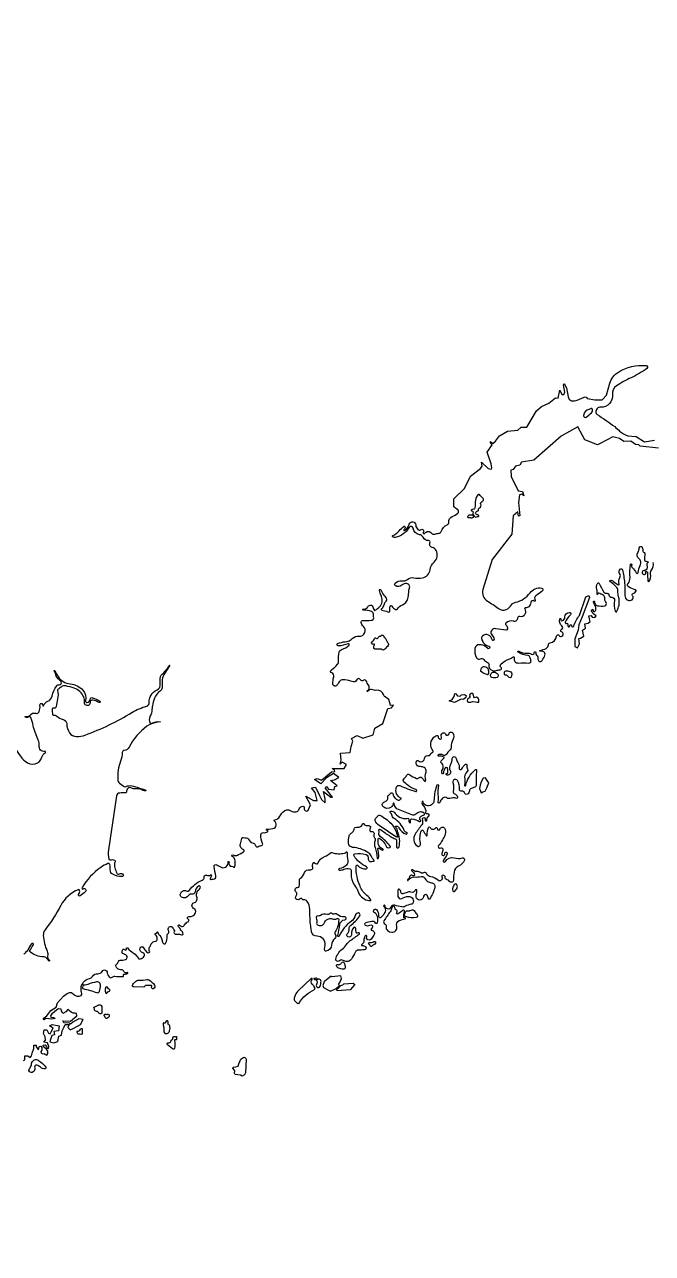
# Model space of a CAD drawing. Header units: millimetres. Extents: x 10675 to 34317, y 7287 to 30799.
# Drawn here: x 16727 to 22662, y 7287 to 18892 of the extents above; entities that cross this region are included whole.
import ezdxf

# ---------------------------------------------------------------- set-up
doc = ezdxf.new("R2010")
doc.units = ezdxf.units.MM
doc.layers.add('dwgmodels.com', color=250, linetype='Continuous')

msp = doc.modelspace()

# ---------------------------------------------------------------- linework, layer by layer
at = {"layer": 'dwgmodels.com'}
for points in [[(14875, 28559, 0), (14859, 28559, -0.433773)], [(16717, 9109), (16730, 9114), (16730, 9154), (16759, 9154), (16781, 9138), (16791, 9152), (16797, 9178), (16815, 9221), (16815, 9254), (16836, 9255), (16837, 9239), (16849, 9223), (16853, 9209), (16863, 9218), (16865, 9240), (16879, 9244), (16890, 9231), (16889, 9208), (16881, 9193), (16884, 9179), (16898, 9173), (16915, 9174), (16916, 9168), (16937, 9158), (16946, 9176), (16946, 9198), (16933, 9216), (16906, 9237), (16904, 9254), (16920, 9256), (16933, 9241), (16940, 9224), (16953, 9223), (16955, 9242), (16945, 9275), (16909, 9281), (16925, 9301), (16923, 9332), (16907, 9364), (16913, 9398), (16938, 9400), (16952, 9368), (16968, 9360), (16979, 9380), (16997, 9414), (16963, 9436), (16989, 9448), (17055, 9437), (17047, 9390), (17004, 9383), (17009, 9350), (16983, 9346), (16973, 9308), (16967, 9286), (17003, 9277), (17040, 9287), (17048, 9323), (17052, 9340), (17076, 9349), (17083, 9388), (17100, 9427), (17110, 9448), (17147, 9448), (17136, 9421), (17158, 9399), (17192, 9413), (17257, 9448), (17280, 9497), (17241, 9501), (17184, 9472), (17161, 9452), (17151, 9463), (17098, 9465), (17088, 9484), (17162, 9481), (17221, 9532), (17219, 9552), (17205, 9557), (17185, 9556), (17166, 9565), (17153, 9577), (17137, 9592), (17116, 9569), (17089, 9554), (17085, 9562), (17075, 9577), (17072, 9595), (17046, 9598), (17033, 9588), (17005, 9566), (16983, 9549), (16972, 9531), (16976, 9519), (17001, 9515), (17015, 9505), (16985, 9498), (16928, 9505), (16913, 9493), (16902, 9507), (16937, 9531), (16976, 9580), (17024, 9612), (17038, 9653), (17095, 9715, -0.141099), (17151, 9750, -0.301256), (17185, 9739, 0.363517), (17262, 9723, 0.385347), (17269, 9743, -0.098437), (17261, 9785, -0.110998), (17270, 9828, -0.238816), (17341, 9883, 0.219121), (17369, 9903, -0.296739), (17418, 9929, 0.308375), (17460, 9951, -0.405694), (17492, 9962, -0.236715), (17506, 9945, 0.100845), (17525, 9900, 0.450749), (17556, 9896, -0.203414), (17581, 9905, 0.021344), (17654, 9902, 0.568022), (17662, 9916, -0.588709), (17668, 9925, 0.132287), (17700, 9932, 0.926073), (17697, 9939, -0.287955), (17668, 9946, -0.098015), (17662, 9956, 0.324871), (17649, 9964, -0.234476), (17596, 9986, -0.437983), (17600, 10022, 0.180731), (17614, 10043, -0.365906), (17632, 10057, 0.097872), (17681, 10063, 0.569429), (17689, 10102, 0.132877), (17661, 10116, -0.314548), (17650, 10129, -0.198952), (17657, 10158, -0.474657), (17669, 10158, 0.333514), (17687, 10155, 0.503045), (17689, 10163, -0.990639), (17699, 10172, 0.060025), (17758, 10123, -0.119714), (17802, 10076, 0.376768), (17823, 10069, 0.129638), (17857, 10094, 0.554267), (17846, 10125, -0.41196), (17818, 10169, -0.691261), (17851, 10174, 0.069669), (17880, 10135, 0.21356), (17902, 10127, 0.548088), (17909, 10139, -0.24897), (17909, 10178, 0.011745), (17925, 10211, -0.307241), (17964, 10235, 0.304541), (17977, 10243, 0.095267), (17981, 10257, 0.256778), (17961, 10299, -0.680426), (17963, 10307, 0.298395), (17978, 10320, -0.882206), (17986, 10319, 0.24076), (17993, 10303, -0.204132), (18026, 10243, 0.145355), (18039, 10214, 0.516268), (18059, 10215, 0.176174), (18074, 10285, -0.292463), (18084, 10308, 0.387954), (18090, 10330, -0.193168), (18087, 10361, -0.191378), (18094, 10370, -0.155475), (18114, 10375, -0.250083), (18123, 10369, -0.008272), (18143, 10333, -0.348603), (18141, 10325, 0.38512), (18140, 10313, 0.289407), (18167, 10301, -0.149092), (18212, 10295, 0.521768), (18225, 10303, 0.309203), (18206, 10337, -0.299313), (18200, 10346, 0.278924), (18191, 10363, -0.277339), (18179, 10385, -0.698429), (18191, 10388, 0.186043), (18212, 10376, 0.32716), (18240, 10390, -0.179911), (18272, 10419, 0.639279), (18273, 10443, -0.83781), (18281, 10468, 0.336914), (18343, 10504, 0.377649), (18330, 10542, -0.234819), (18309, 10574, -0.38597), (18326, 10598, 0.210995), (18353, 10618, 0.231701), (18355, 10655, -0.185461), (18354, 10690, -0.131099), (18386, 10735, 0.922297), (18371, 10756, 0.238833), (18338, 10702, -0.446037), (18308, 10680, 0.300787), (18276, 10667, -0.395242), (18211, 10652, -0.314248), (18199, 10678, -0.297754), (18232, 10713, -0.181261), (18263, 10709, 0.383662), (18284, 10714, -0.154391), (18406, 10812, 0.346676), (18424, 10842, -0.592047), (18446, 10859, 0.26534), (18485, 10862, -0.74287), (18493, 10856, 0.016062), (18482, 10825, 0.742983), (18492, 10818, -0.195996), (18510, 10823, 0.260016), (18531, 10832, 0.219717), (18535, 10850, -0.008711), (18518, 10941, -0.682574), (18544, 10957, 0.076845), (18590, 10932, 0.274642), (18636, 10941, 0.254197), (18650, 10982, -1.287837), (18660, 10981, 0.225773), (18663, 10953, 0.299195), (18683, 10943, -0.282233), (18703, 10935, 0.61339), (18711, 10936, 0.160672), (18713, 11011, 0.229076), (18688, 11038, -0.632589), (18687, 11049, -0.275659), (18706, 11048, 0.247257), (18734, 11046, 0.040801), (18797, 11079, 0.62438), (18794, 11103, -0.156991), (18772, 11119, -0.248354), (18768, 11154, 0.067172), (18780, 11206, -0.467224), (18793, 11215, 0.090747), (18822, 11212, -0.31093), (18841, 11202, 0.213364), (18888, 11162, -0.27645), (18910, 11139, 0.503243), (18934, 11128, -0.095988), (18966, 11139, 0.508438), (18977, 11159, -0.114479), (18960, 11240, -0.453326), (18984, 11261, 0.182837), (19022, 11269, 0.720673), (19018, 11283), (19010, 11294), (19036, 11295), (19075, 11300, 0.350531), (19106, 11332, 0.265901), (19090, 11368, -0.713639), (19094, 11382, 0.244745), (19129, 11402, -0.038665), (19171, 11457, -0.365492), (19243, 11468, 0.173423), (19295, 11457, 0.287982), (19318, 11477, -0.21498), (19348, 11509, -0.610596), (19371, 11490, 0.922721), (19411, 11478), (19430, 11523), (19385, 11604), (19459, 11563), (19493, 11566), (19474, 11640), (19439, 11684), (19476, 11691), (19512, 11618), (19534, 11573), (19569, 11541), (19569, 11579), (19554, 11651), (19622, 11597), (19637, 11597), (19567, 11685), (19581, 11696), (19599, 11673), (19653, 11665), (19660, 11696), (19682, 11703), (19620, 11753), (19658, 11759), (19698, 11783), (19648, 11821), (19582, 11778), (19527, 11722), (19469, 11763), (19494, 11773), (19533, 11755), (19627, 11834), (19660, 11837), (19658, 11852), (19634, 11866), (19748, 11866), (19770, 11904), (19730, 11927), (19710, 11909), (19718, 11945), (19714, 12013), (19804, 12018), (19813, 12074), (19831, 12126), (19818, 12151), (19870, 12178), (19923, 12153), (20021, 12184), (20039, 12249), (20113, 12292), (20161, 12434), (20195, 12440), (20214, 12465), (20186, 12462), (20184, 12478), (20169, 12517), (20136, 12542, -0.136414), (20119, 12565, 0.337505), (20055, 12605, -0.128165), (20006, 12613, 0.329609), (19987, 12609, -0.119118), (19968, 12595, -0.948887), (19966, 12601, 0.196381), (19983, 12623, 0.298687), (19972, 12662, -0.196605), (19961, 12684, 0.579586), (19929, 12699, -0.437605), (19902, 12705, 0.619737), (19864, 12702, -0.428377), (19824, 12687, 0.126296), (19728, 12705, 0.21046), (19709, 12695, 0.034699), (19680, 12653, -0.414435), (19652, 12646, -0.251637), (19642, 12663, -0.070419), (19649, 12731, 0.361998), (19630, 12769, -0.601967), (19628, 12799, 0.086603), (19686, 12851, 0.206971), (19695, 12884, -0.110091), (19701, 12966, -0.251192), (19727, 12992, 0.11591), (19794, 13031, 0.836667), (19785, 13045, -0.093751), (19691, 13025, -0.827061), (19686, 13046, -0.08223), (19758, 13064, 0.176814), (19825, 13095, -0.226162), (19887, 13116, 0.34473), (19943, 13151, 0.29878), (19930, 13208, -0.139256), (19908, 13246, -0.48272), (19922, 13264, 0.002659), (20004, 13266, 0.42119), (20027, 13291, 0.003377), (20024, 13325, 0.285406), (20007, 13349, 0.107154), (19928, 13363, -1.174012), (19929, 13373, 0.350549), (19967, 13388, -0.199834), (19995, 13410, -0.338263), (20013, 13403, -0.062571), (20030, 13365, 0.49192), (20041, 13361, 0.063057), (20082, 13394, 0.301187), (20100, 13492, -0.0595), (20082, 13551, -0.921211), (20094, 13554, 0.108752), (20124, 13505, -0.134477), (20147, 13463, -0.262006), (20143, 13448, 0.115532), (20125, 13420, -0.024235), (20109, 13381, -0.18992), (20102, 13374, 0.757572), (20103, 13363, -0.068467), (20161, 13346, 0.621719), (20181, 13361, -0.134263), (20182, 13400, -0.685612), (20199, 13401, 0.186552), (20233, 13368, 0.365016), (20252, 13374, -0.1568), (20298, 13411, 0.246466), (20351, 13472, 0.06256), (20358, 13529, -0.097151), (20365, 13569, 0.476142), (20340, 13613, 0.237092), (20293, 13598, -0.367188), (20230, 13594, -0.461029), (20229, 13616, -0.228078), (20294, 13638, 0.20843), (20347, 13653, -0.230728), (20405, 13668, 0.096798), (20487, 13666, 0.329904), (20561, 13744, -0.180587), (20598, 13815, 0.34622), (20617, 13926, 0.213497), (20580, 13954, -0.481001), (20559, 13999, 0.553531), (20546, 14019, -0.277253), (20495, 14050, 0.233136), (20460, 14075, -0.318207), (20400, 14136, 0.693685), (20363, 14143, -0.20836), (20231, 14049, -0.247454), (20206, 14057, -0.529683), (20207, 14066, 0.109573), (20269, 14112, -0.048095), (20311, 14153, -0.616834), (20324, 14147, -0.21458), (20313, 14121, 0.93294), (20319, 14113, 0.166972), (20363, 14174, -0.853921), (20425, 14165, 0.207506), (20445, 14123, 0.358424), (20471, 14122, -0.859999), (20496, 14097, 1.018745), (20511, 14088, -0.519255), (20573, 14089, 0.338825), (20604, 14080, -0.087944), (20642, 14088, 0.306771), (20665, 14104, -0.192328), (20723, 14169, 0.313772), (20737, 14193, -0.345653), (20770, 14246, 0.102762), (20823, 14278, 0.481259), (20821, 14311, -0.065666), (20784, 14344), (20786, 14413), (20886, 14512), (20941, 14627), (21037, 14701), (21051, 14722), (21047, 14761), (21108, 14701), (21141, 14693), (21144, 14705), (21138, 14745), (21100, 14854), (21147, 14923), (21130, 14944), (21132, 14955), (21154, 14937), (21180, 14959), (21215, 15007), (21292, 15052), (21391, 15062), (21420, 15090), (21474, 15091), (21565, 15243), (21612, 15285), (21684, 15316), (21746, 15366), (21772, 15363), (21788, 15441), (21807, 15399), (21825, 15399), (21834, 15421), (21821, 15491), (21829, 15504), (21849, 15463), (21865, 15377, 0.435158), (21926, 15339, 0.054756), (22018, 15374, -0.509169), (22045, 15361), (22116, 15348), (22188, 15348), (22228, 15394), (22260, 15507, -0.191031), (22341, 15611, -0.15574), (22602, 15672, -0.694575), (22610, 15645, -0.04846), (22461, 15557, 0.031886), (22321, 15480, 0.292646), (22283, 15397, -0.470747), (22174, 15279, 0.45804), (22127, 15230, 0.235113), (22139, 15210, -0.026951), (22305, 15095, -0.02458), (22352, 15054, 0.119849), (22430, 15009), (22508, 15003), (22588, 14951), (22683, 14969)], [(22719, 14892), (22547, 14911), (22532, 14924), (22502, 14925), (22458, 14959), (22391, 14956), (22352, 14982), (22288, 15000), (22168, 14935), (22143, 14922), (22024, 14972), (21958, 15092), (21798, 15005), (21540, 14778), (21424, 14759), (21407, 14732), (21369, 14721), (21347, 14692), (21323, 14684), (21327, 14623), (21394, 14488), (21435, 14483), (21445, 14442), (21427, 14459), (21406, 14450), (21396, 14379), (21410, 14252), (21395, 14250), (21391, 14291), (21345, 14252), (21332, 14081), (21148, 13842), (21060, 13557, 0.344434), (21102, 13448, -0.022919), (21207, 13378, 0.180705), (21260, 13363, 0.240254), (21320, 13401, -0.203659), (21368, 13436, 0.182145), (21505, 13526, -0.282035), (21615, 13571, -0.642842), (21623, 13545, -0.024874), (21561, 13498, 0.42405), (21554, 13456, -0.869745), (21545, 13448, 0.594864), (21511, 13433, -0.17492), (21493, 13394, -0.25348), (21463, 13385, 0.649656), (21455, 13374, -0.256088), (21457, 13323, -0.363375), (21408, 13302, 0.507459), (21387, 13286, -0.506913), (21349, 13257, 0.257547), (21278, 13242, 0.476051), (21278, 13221, -0.287302), (21292, 13186, -0.366866), (21277, 13174, -0.049257), (21182, 13187, 0.289677), (21143, 13173, 0.280776), (21138, 13138, 0.064944), (21162, 13100, -0.382121), (21161, 13079, -0.588895), (21147, 13083, 0.220039), (21112, 13127, 0.321081), (21056, 13118, 0.290933), (21049, 13085, 0.100724), (21069, 13050, 0.135488), (21115, 13022, -1.315285), (21102, 13002, 0.208936), (21025, 13036, 0.3758), (20984, 13001, 0.159243), (20999, 12913, 0.440166), (21038, 12903, -0.416504), (21067, 12896, 0.179659), (21103, 12869, -0.411058), (21117, 12843, 0.313681), (21131, 12802, 0.235793), (21186, 12792, -0.054311), (21224, 12799, 0.670696), (21231, 12820, -0.443688), (21230, 12852, -0.112296), (21313, 12903, 0.105414), (21344, 12920, -0.769802), (21356, 12912, 0.534431), (21395, 12863, -0.041976), (21494, 12862, 0.545238), (21514, 12887, -0.029698), (21504, 12919, 0.335345), (21487, 12934, -0.126493), (21393, 12964, -1.020781), (21399, 12974, 0.190443), (21477, 12956, -0.188002), (21517, 12947, 0.60045), (21545, 12962, -0.567579), (21555, 12968, -0.310852), (21560, 12958, 0.220466), (21567, 12938, -0.204847), (21580, 12900, 0.76804), (21619, 12887, 0.051992), (21646, 12938, 0.394145), (21634, 12969, 0.138328), (21601, 12975, -0.961435), (21600, 12982, 0.076612), (21657, 13001, 0.256076), (21678, 13034, -0.348102), (21696, 13053, 0.359325), (21754, 13116, -0.759296), (21779, 13122, 0.475614), (21807, 13117, 0.137848), (21818, 13133, 0.476248), (21802, 13158, -0.79945), (21800, 13178, 0.598115), (21806, 13214, -0.340702), (21788, 13281, -0.959863), (21796, 13278, 0.664501), (21813, 13263, 0.284461), (21835, 13297, -0.408871), (21878, 13341, -0.693833), (21886, 13318, 0.112267), (21838, 13250, 0.667525), (21850, 13237, -0.593904), (21861, 13229, 0.186289), (21865, 13207, 0.861077), (21880, 13213, -1.16996), (21897, 13215, 0.369811), (21905, 13204, 0.383412), (21918, 13211, -0.088159), (21973, 13313), (22033, 13489), (22060, 13500), (22067, 13483), (21999, 13298), (21967, 13222), (21960, 13172), (21928, 13092), (21927, 13019), (21953, 13005), (21973, 13043), (21965, 13095), (21982, 13098), (22013, 13115), (22002, 13172), (22029, 13191), (22024, 13234), (22054, 13239), (22072, 13254), (22067, 13281), (22061, 13310), (22083, 13311), (22092, 13295), (22119, 13292), (22131, 13307), (22108, 13325), (22084, 13352), (22100, 13372), (22101, 13357, 0.611467), (22116, 13350, 0.254607), (22128, 13378, 0.132701), (22114, 13415, -0.160021), (22105, 13443, -1.075199), (22114, 13442, 0.404824), (22142, 13404, 0.089787), (22211, 13403, 0.55603), (22224, 13434, -0.176117), (22211, 13479, 0.295437), (22196, 13504, 0.049891), (22154, 13522, 0.553527), (22144, 13514, -1.252561), (22138, 13514, 0.146506), (22137, 13557, -0.1878), (22142, 13615, -0.632626), (22158, 13615, 0.033466), (22203, 13533, 0.288711), (22230, 13521, -0.410348), (22251, 13506, 0.386577), (22277, 13484, -0.483936), (22303, 13454, 0.126478), (22310, 13353, 0.663765), (22325, 13351, 0.072049), (22346, 13410, 0.123393), (22342, 13490, -0.095012), (22336, 13540, 0.194274), (22325, 13575, 0.082027), (22264, 13628, -0.730092), (22268, 13644, -0.211268), (22295, 13634, 0.060623), (22339, 13600, 0.702984), (22347, 13607, -0.233753), (22354, 13671, 0.3095), (22352, 13707, -0.370438), (22356, 13750, -0.584856), (22378, 13743, -0.040346), (22398, 13622, -0.02965), (22401, 13501, 0.318046), (22430, 13457, 0.226461), (22469, 13460, 0.273024), (22481, 13480, 0.213187), (22473, 13498, -0.618953), (22478, 13518, 0.260046), (22507, 13543, 0.457308), (22500, 13555, -0.100497), (22436, 13582, -0.453054), (22432, 13615, 0.210023), (22450, 13669, -0.0591), (22454, 13793, -1.140206), (22466, 13789, 0.339884), (22473, 13762, -0.130002), (22508, 13715, 0.768668), (22527, 13717, -0.067791), (22546, 13784, 0.170637), (22549, 13828, 0.174688), (22534, 13849, -0.410828), (22523, 13906, 0.136554), (22538, 13951, -0.843338), (22566, 13954, -0.065546), (22572, 13918, 0.367711), (22579, 13911, -0.40144), (22590, 13897, 0.014992), (22586, 13840, 0.431597), (22602, 13824, -0.156472), (22620, 13819, -0.610604), (22619, 13811, 0.347737), (22608, 13793, 0.038164), (22611, 13779, -0.262857), (22602, 13744, -0.21801), (22583, 13736, 0.828905), (22575, 13701, 0.326358), (22598, 13706, 0.388463), (22597, 13721, -0.562762), (22599, 13727, -0.498321), (22616, 13715, 0.019151), (22618, 13640, 0.720619), (22632, 13636, 0.196215), (22644, 13702, -0.213012), (22652, 13739, 0.199344), (22670, 13813, -0.607419)], [(16632, 12074, 0.106129), (16733, 11935, 0.245029), (16827, 11912, 0.280316), (16890, 11974, -0.21569), (16923, 12016, 0.856162), (16919, 12027, -0.247898), (16878, 12041, -0.238419), (16865, 12084, 0.170326), (16856, 12133), (16823, 12220, -0.048729), (16804, 12291, 0.067064), (16792, 12329, -0.059129), (16786, 12347, 0.500244), (16770, 12355, -0.189854), (16735, 12351, -1.018063), (16737, 12358, 0.314252), (16779, 12371, -0.311092), (16832, 12388, 0.367994), (16864, 12402, 0.16368), (16871, 12462, -0.369654), (16882, 12481, -0.319695), (16891, 12479, -0.126102), (16900, 12459, 0.795311), (16907, 12459, -0.239025), (16946, 12502, 0.256984), (16988, 12551, -0.109845), (17031, 12647, -0.262857), (17056, 12658, 0.590836), (17073, 12684, 0.128632), (17056, 12703, -0.191071), (17022, 12754, 0.106115), (17006, 12787, -1.135429), (17013, 12791, 0.045451), (17043, 12735, 0.231734), (17158, 12666, -0.192937), (17279, 12605, -0.238355), (17304, 12507, 0.474571), (17318, 12490, 0.425559), (17347, 12519, -0.523484), (17369, 12535, -0.058287), (17438, 12502, -0.827623), (17433, 12489, -0.104229), (17410, 12498, 0.175779), (17362, 12511, 0.42752), (17347, 12493, -0.600094), (17308, 12464, -0.324426), (17293, 12492, 0.13841), (17286, 12543, 0.212455), (17196, 12624, 0.021982), (17117, 12647, 0.240487), (17073, 12636, -0.049738), (17043, 12615, 0.347959), (17038, 12602, -0.132463), (17039, 12525, 0.027601), (17025, 12451, -0.503998), (17001, 12437, 0.516367), (16988, 12430, 0.08274), (16992, 12376, 0.432665), (17002, 12370, -0.26381), (17027, 12365, 0.119602), (17092, 12329, -0.334181), (17125, 12287, 0.141571), (17152, 12204, 0.248917), (17218, 12168, 0.090626), (17299, 12182, 0.048561), (17741, 12395, -0.070335), (17883, 12456, 0.355698), (17905, 12487, -0.311193), (17979, 12609, 0.338811), (18010, 12667, -0.106861), (18013, 12733, -0.133722), (18029, 12759, 0.045333), (18099, 12841), (18042, 12750, 0.120302), (18029, 12708, 0.020416), (18026, 12628, -0.254125), (18012, 12600, 0.151221), (17955, 12531, 0.060899), (17935, 12457, 0.01983), (17931, 12425, -0.10792), (17912, 12357, 0.260971), (17913, 12296, 0.407018), (17924, 12293, -0.175926), (18011, 12307), (17972, 12301, 0.117751), (17883, 12265, 0.12329), (17715, 12068, -0.267379), (17669, 12037, 0.392409), (17650, 12017, -0.090357), (17634, 11936, 0.109936), (17608, 11763, 0.203348), (17625, 11728, 0.039184), (17669, 11697, 0.262806), (17688, 11696, -0.184487), (17741, 11703, -0.027014), (17872, 11662, -0.788255), (17871, 11657, -0.150538), (17836, 11664, 0.164582), (17766, 11674, -0.207805), (17742, 11680, 0.371502), (17702, 11678, 0.215275), (17690, 11646, -0.427812), (17680, 11636, 0.002182), (17627, 11635, 0.364981), (17596, 11608), (17520, 11099, 0.092385), (17523, 11010, 0.455719), (17537, 11003, -0.212227), (17577, 11000, -0.391925), (17582, 10985, 0.184227), (17580, 10928, 0.009292), (17599, 10877, 0.514243), (17624, 10871, -0.464933), (17659, 10864, -0.572533), (17648, 10846, -0.129643), (17560, 10868, -0.28743), (17537, 10910, 0.061765), (17533, 10959, 0.468578), (17515, 10969, 0.058588), (17447, 10932, 0.106809), (17270, 10740, 0.815074), (17281, 10730, -0.93705), (17303, 10704, -0.042955), (17252, 10663, -0.876552), (17238, 10678, 0.2468), (17247, 10715, 0.456773), (17233, 10722, 0.173254), (17069, 10573, -0.041991), (16920, 10343, 0.18295), (16904, 10290, 0.087944), (16940, 10142, -0.16963), (16944, 10094, 0.348041), (16959, 10060, -0.601863), (16959, 10047), (16933, 10075, 0.200744), (16905, 10088, -0.147246), (16782, 10131, -0.359136), (16778, 10147, -0.064287), (16809, 10197, 1.006788), (16792, 10211, 0.091537), (16759, 10151, -0.294319), (16741, 10136, 0.428752), (16734, 10127, -0.641765), (16719, 10117, -0.368738)]]:
    msp.add_lwpolyline(points, format="xyb", dxfattribs=at)
for points in [[(22082, 15266), (22045, 15251, 0.312283), (22011, 15197, 0.597675), (22034, 15185, 0.019707), (22085, 15226, 0.367753), (22091, 15264, 0.419186), (22082, 15266, 2.112006)], [(21010, 14452), (20999, 14431, 0.123373), (20986, 14371, -0.073235), (20980, 14318, -0.392979), (20974, 14315, 0.234856), (20951, 14308, 0.663813), (20954, 14300, -0.583506), (20965, 14278, 0.40544), (20967, 14264, -0.149943), (20976, 14252, 0.502394), (21000, 14244, -0.216538), (21015, 14247, 0.831118), (21019, 14255, 0.045456), (21000, 14266, -0.53189), (20995, 14292, -0.18887), (21012, 14299, 0.438497), (21017, 14305, -0.286428), (21027, 14327, 0.166625), (21041, 14343, 0.230586), (21039, 14361, -0.375291), (21041, 14378, 0.002476), (21060, 14393, 0.438899), (21061, 14417, -0.01246), (21026, 14453, 0.471764), (21010, 14452, 1.254637)], [(20928, 14261), (20947, 14263, -0.233736), (20967, 14256, -0.397279), (20967, 14238, -0.320077), (20942, 14233, 0.170997), (20926, 14234, -0.536633), (20918, 14242, -0.17487), (20928, 14261, -0.539106)], [(20134, 13101), (20159, 13058, -0.378024), (20158, 13020, -0.023164), (20123, 12986, -0.383412), (20107, 12986, 0.196392), (20085, 12994, -0.032657), (20038, 12995, -0.403478), (20027, 13008, -0.107136), (20035, 13034, 0.774585), (20028, 13040, -0.97786), (20012, 13063, 0.157588), (20035, 13094, -0.51226), (20048, 13098, 0.543295), (20074, 13108, -0.421239), (20087, 13116, 0.409865), (20097, 13122, -0.295322), (20103, 13127, -0.349109), (20124, 13115, 0.325917), (20134, 13101, 1.243944)], [(21047, 12816), (21047, 12816, -0.213221), (21072, 12830, -0.36397), (21110, 12797, -0.087489), (21110, 12759, -0.466308), (21100, 12753, -0.048729), (21046, 12779, -0.257138), (21039, 12790, -0.102742), (21047, 12816, -1.692289)], [(21150, 12777), (21164, 12777, -0.267949), (21200, 12756, -0.267949), (21200, 12732, -0.176327), (21193, 12726, -0.176327), (21144, 12726, -0.36397), (21131, 12749, -0.218221), (21150, 12777, -0.301594)], [(21299, 12734), (21291, 12742, 0.36397), (21277, 12748, -0.466308), (21264, 12755, -0.087489), (21264, 12779, -0.36397), (21277, 12790, -0.087489), (21314, 12783, -0.36397), (21332, 12752, -0.044609), (21324, 12725, -0.36183), (21320, 12723, -0.195082), (21299, 12734, -9.227527)], [(19563, 10160), (19567, 10199, 0.453334), (19493, 10282, -0.360551), (19440, 10324, -0.023015), (19432, 10377, -0.028402), (19423, 10535, 0.168102), (19396, 10615, 0.296357), (19368, 10625, -0.373196), (19351, 10633, 0.55718), (19331, 10636, -0.4363), (19292, 10635, -0.376339), (19291, 10657, 0.142855), (19301, 10683, 0.246481), (19296, 10696, -0.362409), (19289, 10734, -0.309302), (19308, 10743, 0.399432), (19324, 10754, 0.088168), (19325, 10809, -0.285824), (19334, 10830, 0.159465), (19374, 10883, -0.367747), (19422, 10911, 0.179506), (19445, 10915, 0.347734), (19451, 10931, -0.218711), (19456, 10976, -0.441435), (19467, 10977, 0.097445), (19490, 10966, 0.391076), (19500, 10972, -0.227509), (19567, 11038, 0.109588), (19614, 11067, -0.284402), (19635, 11072, 0.149764), (19751, 11068, 0.138433), (19767, 11077, -0.688645), (19775, 11074, 0.062085), (19782, 10999, -0.246108), (19769, 10953, -0.192207), (19703, 10921, 1.002349), (19704, 10905, 0.086584), (19745, 10915, -0.15909), (19800, 10920, -0.389577), (19815, 10898, 0.13642), (19830, 10792, 0.072757), (19864, 10738, -0.114238), (19877, 10712, 0.284992), (19969, 10623, 0.016107), (19994, 10619, 0.642434), (20000, 10627, 0.081989), (19963, 10667, -0.123778), (19898, 10754, -0.101025), (19860, 10943, -0.696012), (19878, 10950, 0.247783), (19957, 10918, 0.75963), (19960, 10937, -0.140552), (19841, 11041, -0.516531), (19849, 11060, -0.152739), (19955, 11054, -0.358511), (19976, 11017, 0.588698), (20010, 10989, -0.172685), (20028, 10990, 0.73553), (20032, 10995, -0.053235), (20003, 11042, 0.141984), (19973, 11074, 0.118296), (19828, 11122, -0.369316), (19788, 11162, -0.078319), (19794, 11227, -0.159777), (19807, 11249, 0.021043), (19832, 11272, 0.171644), (19844, 11296, -0.254345), (19853, 11309, -0.14266), (19874, 11313, 0.349298), (19921, 11343, -0.687882), (19935, 11344, 0.365889), (19966, 11328, -0.21687), (19992, 11323, -0.332124), (19996, 11312, 0.093068), (19991, 11281, 0.460759), (20002, 11272, -0.264985), (20029, 11263, -0.313086), (20031, 11251, 0.192895), (20028, 11224, 0.111497), (20036, 11211, -0.275755), (20040, 11186, 0.177962), (20040, 11119, -0.080879), (20059, 11021, 0.741731), (20070, 11018, 0.185479), (20076, 11048, -0.001454), (20066, 11107, -0.543686), (20072, 11113, -0.101074), (20105, 11097, 1.235127), (20111, 11109, -0.289567), (20073, 11148, -0.056832), (20068, 11198, -0.581545), (20084, 11207, -0.162405), (20141, 11138, 0.420019), (20180, 11121, 0.498896), (20183, 11133, 0.063544), (20089, 11225, -0.339655), (20078, 11264, 0.270887), (20075, 11282, -0.625305), (20081, 11293, -0.177286), (20102, 11285, 0.040581), (20193, 11221, 0.035496), (20231, 11202, -0.342376), (20244, 11180, 0.058145), (20243, 11124, 0.533207), (20257, 11116, 0.21319), (20267, 11128, 0.097399), (20271, 11199, 0.045898), (20250, 11289, 0.117725), (20236, 11311, -0.686409), (20241, 11322, -0.271572), (20266, 11306, 0.196977), (20334, 11248, 1.033864), (20338, 11263, -0.233895), (20316, 11282, 0.161956), (20219, 11394, -0.26692), (20199, 11430, 0.328776), (20188, 11445, -0.496154), (20183, 11459, -0.323009), (20199, 11464, -0.167543), (20231, 11443, 0.148671), (20289, 11401, 0.06729), (20326, 11393, 0.118697), (20342, 11396, -0.652285), (20360, 11380, 0.336785), (20368, 11355, 0.585459), (20375, 11358, -0.033761), (20378, 11385, -0.393259), (20386, 11391, -0.098266), (20461, 11366, 0.934252), (20470, 11380, -0.459826), (20468, 11410, -0.145947), (20498, 11425, 0.609077), (20503, 11444, 0.213111), (20470, 11456, 0.177764), (20425, 11435, -0.307158), (20386, 11428, 0.012603), (20263, 11478, -0.29371), (20220, 11535, 0.971459), (20210, 11535, -0.250479), (20192, 11501, -0.352364), (20115, 11507, -0.456519), (20117, 11543, -0.053753), (20147, 11562, 0.351261), (20161, 11590, -0.332104), (20171, 11616, 0.138683), (20188, 11633, -0.727276), (20207, 11629, 0.204777), (20235, 11582, 0.063831), (20259, 11569, 0.23941), (20275, 11571, 0.095592), (20286, 11581, 0.467368), (20284, 11587, -0.169826), (20244, 11626, -0.22482), (20244, 11693, -0.401055), (20273, 11705, 0.01906), (20424, 11650, 0.513635), (20434, 11657, 0.327197), (20425, 11668, -0.090224), (20353, 11705, -0.058406), (20309, 11747, -0.400854), (20311, 11766, 0.087178), (20338, 11802, -0.451673), (20367, 11809, 0.047296), (20431, 11772, 0.333778), (20452, 11777, -0.42133), (20483, 11779, -0.117194), (20503, 11750, 0.933802), (20519, 11755, -0.139982), (20522, 11834, 0.374932), (20505, 11876, 0.121918), (20468, 11884, -0.370846), (20428, 11917, -0.169964), (20431, 11937, -0.49444), (20450, 11940, 0.369076), (20496, 11938, 0.242542), (20507, 11960, -0.479127), (20539, 11988, 0.384699), (20566, 12004, -0.268467), (20580, 12018, 0.550795), (20587, 12037, -0.126755), (20567, 12081, -0.275327), (20597, 12161, -0.004572), (20616, 12176, -0.617302), (20637, 12166, 0.299752), (20651, 12145, 0.679904), (20667, 12162, -0.406832), (20682, 12202, -0.454538), (20705, 12192, 0.796746), (20739, 12195, -0.70975), (20774, 12202, -0.268716), (20775, 12138, 0.143083), (20759, 12071, -0.239909), (20744, 12037, 0.099217), (20716, 12003, -0.422919), (20681, 11993, 0.275292), (20636, 11993, 0.77394), (20638, 11986, -0.074875), (20684, 11981, -0.5431), (20689, 11965, -0.03593), (20664, 11938, 0.450737), (20664, 11920, -0.408172), (20671, 11850, 0.41808), (20675, 11820, 0.609065), (20690, 11828, -0.161737), (20708, 11875, -0.689527), (20723, 11870, 0.001794), (20725, 11826, -0.514721), (20713, 11817, 0.904005), (20711, 11810, 0.136231), (20725, 11807, 0.187746), (20751, 11819, 0.352467), (20753, 11845, -0.267223), (20750, 11892, 0.054453), (20765, 11934, 0.046075), (20769, 11961, -0.919087), (20807, 11962, 0.141958), (20823, 11923, -0.242937), (20834, 11873, 0.888526), (20859, 11862, -0.062795), (20891, 11905, -0.727503), (20908, 11897, 0.155081), (20914, 11861, -0.330504), (20910, 11838, 0.246889), (20887, 11766, -0.094777), (20886, 11710, 0.993381), (20897, 11707, -0.077675), (20928, 11786, -0.083446), (20986, 11855, -0.665066), (20999, 11848, 0.024112), (20996, 11713, -0.292802), (20983, 11691, -0.044085), (20948, 11678, 0.339387), (20932, 11656, -0.304693), (20910, 11623, -0.497151), (20885, 11637, 0.466342), (20860, 11653, -0.533829), (20837, 11671, 0.159421), (20818, 11753, 0.882924), (20776, 11734, -0.140844), (20778, 11651, 0.413143), (20792, 11627, -0.284107), (20819, 11598, -0.57309), (20805, 11585, 0.161721), (20747, 11584, -0.247259), (20721, 11588, 0.345837), (20679, 11587, 0.142576), (20651, 11546, -1.221296), (20636, 11554), (20641, 11569), (20635, 11657), (20643, 11708), (20633, 11710, 0.382322), (20620, 11701, 0.027264), (20603, 11626, 0.032498), (20597, 11564, -0.244041), (20575, 11524, -0.230377), (20523, 11517, -0.297714), (20496, 11551, 0.879627), (20484, 11551, 0.255533), (20496, 11516, -0.266458), (20517, 11451, 0.572632), (20528, 11442, -0.818039), (20543, 11414, 0.23003), (20526, 11375, -1.328281), (20516, 11377, 1.615961), (20487, 11379, -0.267613), (20481, 11335, 0.014882), (20419, 11247, 0.389617), (20437, 11135, 0.404036), (20463, 11137, 0.237215), (20469, 11165, -0.157131), (20479, 11280, -0.638287), (20496, 11280, 0.029756), (20523, 11234, 0.761482), (20534, 11238, -0.093106), (20544, 11309, -0.674194), (20560, 11310, 0.585676), (20614, 11307, -0.800194), (20626, 11302, 0.92798), (20655, 11296, -0.631142), (20697, 11303, -0.245873), (20704, 11248, -0.087796), (20641, 11141, 0.821249), (20661, 11116, -0.601618), (20682, 11102, -0.067538), (20671, 11063, 1.321649), (20698, 11060, -0.499339), (20714, 11076, -0.508655), (20723, 11060, -0.075046), (20686, 11002, 1.14311), (20705, 10989, -0.370356), (20787, 11023, 0.149997), (20865, 11022, -0.635904), (20884, 11001, -0.178411), (20830, 10945, 0.242346), (20787, 10887, 0.051621), (20782, 10815, -0.730944), (20743, 10801, 0.184368), (20714, 10819, -0.411065), (20703, 10835, 0.645538), (20674, 10855, 0.42006), (20671, 10842, -0.434528), (20662, 10808, -0.311228), (20635, 10811, 0.129208), (20568, 10844, -0.2228), (20527, 10874, 0.449302), (20498, 10881, -0.332827), (20472, 10882, 0.186253), (20433, 10894, -0.232561), (20395, 10909, 1.102367), (20386, 10900, -0.13686), (20413, 10864, -0.762515), (20399, 10854, 0.62916), (20361, 10835, -0.311584), (20349, 10817, 1.413528), (20354, 10811, -0.29014), (20412, 10842, 0.072767), (20476, 10847, -0.351695), (20512, 10829, 0.273697), (20572, 10788, -0.45578), (20604, 10746, -0.104643), (20555, 10634, -0.68741), (20544, 10637, 0.154528), (20529, 10670, 0.640293), (20499, 10661, -0.157098), (20485, 10632, -0.42685), (20440, 10632, -0.275071), (20430, 10677, 0.075177), (20436, 10714, 0.828105), (20420, 10717, -0.407925), (20378, 10699, 0.203911), (20342, 10697, -0.052233), (20303, 10683, -0.506518), (20284, 10699, 0.255832), (20272, 10724, 0.571856), (20256, 10718, 0.066981), (20256, 10658, 0.526743), (20292, 10639, -0.103276), (20355, 10659, -0.228326), (20390, 10645, -0.27106), (20401, 10601, -0.29054), (20382, 10584, 0.090815), (20325, 10565, -0.165003), (20293, 10559, -0.04225), (20227, 10575, 0.396921), (20188, 10557, -0.842062), (20134, 10568, 1.533243), (20123, 10564, -0.301109), (20134, 10512, -0.080483), (20116, 10482, -0.041192), (20094, 10459, -0.639173), (20077, 10467, 0.098375), (20067, 10517, 0.316654), (20037, 10536, 0.823668), (20033, 10508, -0.202974), (20051, 10491, -0.11025), (20063, 10439, -0.037914), (20061, 10411, -0.700632), (20044, 10407, 0.306538), (20010, 10423, 0.04974), (19947, 10406, 0.632863), (19946, 10388, 0.26349), (19992, 10388, -0.630317), (20016, 10371, -0.176871), (20004, 10351, 0.66134), (20008, 10339, -0.581259), (20028, 10293, 0.002801), (20002, 10256, -0.470414), (19964, 10254, -0.320186), (19961, 10276, 0.962121), (19945, 10285, 0.158513), (19935, 10243, -0.287715), (19913, 10202, 0.821335), (19916, 10194, -0.225527), (19950, 10182, -0.657624), (19940, 10154, 0.000721), (19878, 10151, 0.276938), (19855, 10135, -0.029506), (19818, 10067, -0.287878), (19771, 10044, -0.112637), (19739, 10054, 0.336862), (19705, 10051, -0.381359), (19674, 10050, -0.269679), (19669, 10065, -0.192746), (19729, 10159, 0.108147), (19770, 10204, -0.117033), (19805, 10241, 0.023056), (19890, 10303, 0.655328), (19887, 10315, 0.192388), (19872, 10312, -0.538871), (19863, 10315, -0.044867), (19858, 10356, 0.643583), (19838, 10364, 0.249035), (19817, 10301, -0.344755), (19802, 10276, -0.211935), (19781, 10277, -0.543294), (19777, 10304, 0.264863), (19796, 10357, -0.286753), (19807, 10384, 0.083972), (19896, 10475, 0.556303), (19884, 10502, 0.394184), (19853, 10481, -0.187013), (19816, 10424, 0.136896), (19701, 10284, -0.921867), (19687, 10289, 0.036991), (19706, 10392, -0.371886), (19753, 10437, 1.043937), (19750, 10466, -0.224101), (19682, 10488, 0.327414), (19650, 10492, -0.400339), (19631, 10496, 0.532689), (19612, 10497, -0.313115), (19589, 10489, 0.212788), (19525, 10479, -0.199049), (19498, 10474, 0.623079), (19484, 10455, -0.175138), (19488, 10411, 0.397414), (19502, 10387, 0.120206), (19535, 10385, 0.288744), (19559, 10407, -0.225038), (19592, 10444, -0.194589), (19635, 10446, 0.229352), (19681, 10450, -0.59645), (19697, 10441, -0.06387), (19685, 10370, -0.084374), (19662, 10323, 0.347645), (19663, 10298, -0.407819), (19661, 10262, 0.18825), (19629, 10198, -0.344783), (19576, 10142, -0.612611), (19563, 10160, -0.179973)], [(20237, 11221), (20078, 11328, -0.136715), (20041, 11372, -0.323768), (20045, 11394, 0.049581), (20067, 11419, -0.384318), (20091, 11424, -0.071284), (20188, 11349, -0.102998), (20240, 11268, -0.055199), (20251, 11222, -0.63794), (20245, 11218, 0.090589), (20237, 11221, -22.135134)], [(20789, 10770), (20780, 10755, 0.209232), (20774, 10712, 0.514224), (20790, 10706, 0.133444), (20815, 10737, 0.247907), (20814, 10768, 0.505163), (20789, 10770, 1.216758)], [(20177, 10324), (20198, 10321, 0.535884), (20245, 10376, -0.362285), (20269, 10430, -0.088847), (20323, 10446, 1.259309), (20320, 10456, -0.55722), (20312, 10460, -0.100461), (20318, 10513, 0.785498), (20298, 10526, -0.053259), (20258, 10493, -0.363117), (20245, 10495, -0.407321), (20246, 10508, 0.609512), (20239, 10532, -0.4203), (20229, 10546, 1.037643), (20197, 10551, -0.12848), (20182, 10513, 0.009631), (20153, 10472, 0.010123), (20124, 10428, 0.460839), (20134, 10398, -0.368286), (20145, 10375, 0.300674), (20159, 10337, 0.004279), (20177, 10324, 1.691161)], [(20337, 10465), (20326, 10470, -0.410482), (20319, 10488, -0.004967), (20332, 10516, -0.345997), (20348, 10524, 0.181899), (20381, 10529, -0.451941), (20416, 10517, 0.104015), (20438, 10486, -0.637035), (20429, 10459, -0.092762), (20337, 10465, -39.954405)], [(19987, 10223), (20006, 10224, 0.144011), (20029, 10232, -0.573668), (20045, 10225, -0.287034), (20037, 10209, 0.051152), (20011, 10189, -0.538951), (19995, 10193, 0.187533), (19984, 10206, -0.791831), (19987, 10223, -0.265507)], [(19694, 10012), (19704, 10015, 0.213322), (19723, 10032, -0.665834), (19748, 10032, -0.090047), (19758, 9988, -0.453863), (19739, 9970, -0.064997), (19696, 9980, -0.236564), (19675, 10003, -0.60173), (19687, 10015, -0.046586), (19694, 10012, 0.258235)], [(17925, 9818), (17871, 9817), (17855, 9803), (17761, 9804, -0.596703), (17749, 9826, -0.094548), (17784, 9861, -0.176244), (17814, 9869, 0.0724), (17883, 9873, -0.166348), (17900, 9870, -0.144015), (17955, 9819, -0.474587), (17943, 9787, -0.489192), (17927, 9798, -0.167616), (17930, 9808, 0.559968), (17925, 9818, 0.7989)], [(19432, 9879), (19316, 9769, 0.104116), (19285, 9726, 0.047914), (19274, 9690, 0.271479), (19279, 9675, -0.014167), (19305, 9651, 0.472662), (19321, 9652, -0.134254), (19466, 9780, 0.416056), (19471, 9796, 0.080685), (19446, 9830, -0.40573), (19445, 9875, 0.393361), (19445, 9883, 0.297479), (19440, 9884, 0.12267), (19432, 9879, 1.215256)], [(19485, 9865), (19489, 9858, -0.284815), (19487, 9828, 0.311103), (19487, 9807, 0.299209), (19506, 9798, 0.257614), (19520, 9810, 0.095456), (19529, 9856, 0.362204), (19512, 9877, 0.102409), (19496, 9877, -0.400466), (19492, 9879, 0.473171), (19479, 9885, -0.196032), (19464, 9884, 0.844028), (19461, 9879, 0.168704), (19481, 9873, 0.026227), (19490, 9874, -0.811459), (19491, 9870, -0.136469), (19489, 9869, 0.464182), (19485, 9865, 0.143697)], [(17282, 9825), (17273, 9799, 0.45306), (17279, 9788, -0.032056), (17411, 9750, 0.41008), (17434, 9760, 0.099333), (17444, 9822, 0.461684), (17407, 9851, 0.037674), (17326, 9828, -0.038586), (17300, 9821, -0.202027), (17282, 9825, -6.565078)], [(17491, 9798), (17488, 9782, 0.205434), (17496, 9746, 0.605462), (17507, 9748, -0.271179), (17524, 9762, 0.628681), (17529, 9781, 0.182968), (17516, 9787, -0.532805), (17512, 9793, 0.72295), (17500, 9803, -0.033486), (17491, 9798, 4.825168)], [(17386, 9613), (17428, 9634, -0.372379), (17452, 9628, -0.191672), (17458, 9606, 0.079101), (17458, 9565, -0.442395), (17447, 9550, -0.30648), (17424, 9564, 0.310307), (17408, 9573, -0.435473), (17387, 9591, 0.138544), (17384, 9603, -0.416726), (17386, 9613, -0.046009)], [(17476, 9533), (17480, 9530, -0.16271), (17490, 9514, 0.526656), (17503, 9510, -0.073121), (17523, 9520, 0.562232), (17527, 9540, 0.30224), (17509, 9543, -0.22729), (17498, 9543, 0.364935), (17476, 9538, 0.317827), (17476, 9533, 0.54139)], [(17248, 9400), (17243, 9390, -0.363355), (17229, 9384, 0.593781), (17220, 9376, 0.333289), (17240, 9361, -0.052374), (17265, 9358, 0.47834), (17273, 9364, 0.002479), (17274, 9400, 0.496917), (17263, 9408, 0.042791), (17250, 9403, 0.229666), (17248, 9400, 0.401424)], [(18037, 9450), (18041, 9426, -0.056723), (18042, 9391, 0.233348), (18051, 9369, 0.340068), (18081, 9367, 0.182294), (18098, 9390, 0.112947), (18100, 9436, 0.297552), (18091, 9445, -0.448096), (18083, 9460, 0.242181), (18081, 9479, 0.526004), (18065, 9479, 0.038527), (18056, 9464, -0.450094), (18049, 9462, 0.797477), (18037, 9450, 0.660244)], [(18126, 9218), (18077, 9258, -0.8306), (18087, 9276, 0.468799), (18108, 9289, -0.297143), (18123, 9306, 0.385086), (18128, 9315, -0.226871), (18133, 9332, -0.284496), (18141, 9335, 0.133725), (18157, 9335, -0.560205), (18163, 9330, 0.071337), (18162, 9310, -0.601103), (18153, 9304, 0.637128), (18145, 9298, -0.106631), (18144, 9223, -0.562227), (18126, 9218, 0.006865)], [(16793, 9084), (16803, 9100, -0.427384), (16859, 9110, -0.058409), (16927, 9046, -0.626289), (16920, 9030, -0.192529), (16876, 9045, 0.096695), (16843, 9065, 0.594289), (16822, 9047, -0.206131), (16816, 9009, -0.402574), (16779, 9000, -0.455532), (16773, 9033, 0.093952), (16791, 9067, 0.104905), (16793, 9084, -2.163209)]]:
    msp.add_lwpolyline(points, format="xyb", close=True, dxfattribs=at)
for points in [[(20871, 12518), (20854, 12520), (20830, 12508), (20791, 12489), (20740, 12506), (20770, 12519), (20787, 12546), (20793, 12574), (20804, 12572), (20818, 12553), (20844, 12551), (20858, 12562), (20884, 12565), (20902, 12555), (20897, 12536), (20879, 12522), (20871, 12518)], [(20919, 12528), (20914, 12521), (20910, 12505), (20914, 12498), (20924, 12494), (20945, 12492), (20960, 12498), (20988, 12496), (21006, 12494), (21021, 12493), (21021, 12514), (21014, 12531), (20998, 12539), (20981, 12535), (20974, 12542), (20970, 12559), (20963, 12576), (20947, 12575), (20934, 12563), (20938, 12550), (20932, 12548), (20936, 12534), (20926, 12531), (20919, 12528)], [(21044, 11741), (21035, 11708), (21026, 11679), (21036, 11654), (21042, 11638), (21060, 11645), (21082, 11653), (21095, 11684), (21114, 11732), (21101, 11753), (21085, 11778), (21061, 11776), (21044, 11741)], [(19581, 9870), (19559, 9852), (19545, 9818), (19551, 9797), (19587, 9779), (19620, 9763), (19672, 9789), (19703, 9816), (19693, 9828), (19710, 9851), (19722, 9883), (19716, 9908), (19632, 9900), (19624, 9907), (19581, 9870)], [(19746, 9833), (19832, 9839), (19850, 9827), (19805, 9777), (19681, 9767), (19677, 9778), (19702, 9803), (19716, 9818), (19734, 9823), (19746, 9833)], [(18820, 9123), (18815, 8994), (18807, 8975), (18785, 8961), (18769, 8970), (18744, 8973), (18719, 8977), (18712, 8990), (18714, 9012), (18707, 9020), (18696, 9035), (18699, 9046), (18722, 9050), (18746, 9054), (18751, 9078), (18772, 9123), (18798, 9140), (18814, 9135), (18820, 9123)]]:
    msp.add_lwpolyline(points, close=True, dxfattribs=at)

doc.saveas('drawing.dxf')
